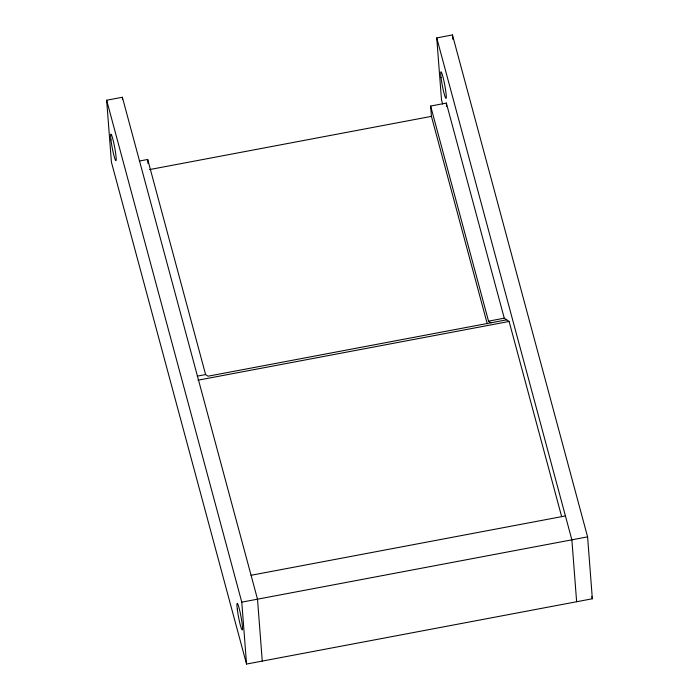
<?xml version="1.0" encoding="UTF-8"?>
<svg xmlns="http://www.w3.org/2000/svg" width="699" height="699" viewBox="0 0 699 699"><rect width="100%" height="100%" fill="white"/><g stroke="black" fill="none" stroke-linecap="round" stroke-linejoin="round"><path stroke-width="1.05" d="M442.633 104.037L441.497 99.817L436.735 37.921L452.454 34.95L587.588 536.867L592.35 598.772L246.546 664.05L111.412 162.133L106.65 100.228L122.369 97.266L257.503 599.183L262.265 661.079M139.311 161.041L147.699 159.459L205.611 374.568L208.031 376.202L506.688 319.827M487.255 323.742L431.423 116.366L430.628 106.056L446.346 103.085L504.259 318.194L509.108 321.461L561.629 516.535M149.56 169.577L431.423 116.366M197.223 376.158L205.611 374.568M430.628 106.056L488.54 321.164L504.259 318.194M197.957 380.195L509.108 321.461M251.063 575.286L565.439 515.941M246.546 664.05L241.784 602.154L587.588 536.867M488.54 321.164L490.969 322.798M591.782 596.658L592.35 598.772M436.735 37.921L571.869 539.838L576.631 601.734M106.65 100.228L241.784 602.154M452.454 34.95L452.786 39.293M446.346 103.085L446.6 106.344M147.699 159.459L148.013 163.592M122.369 97.266L122.535 99.433M237.284 609.109A13.499 1.241 79.3 0 0 242.107 629.886A13.499 1.241 79.3 0 0 239.827 611.013A13.499 1.241 79.3 0 0 237.284 609.109M110.949 139.809A13.499 1.241 79.3 0 0 115.772 160.595A13.499 1.241 79.3 0 0 113.483 141.714A13.499 1.241 79.3 0 0 110.949 139.809M441.043 77.502A13.499 1.241 79.3 0 0 445.866 98.279A13.499 1.241 79.3 0 0 443.577 79.406A13.499 1.241 79.3 0 0 441.043 77.502"/></g></svg>
